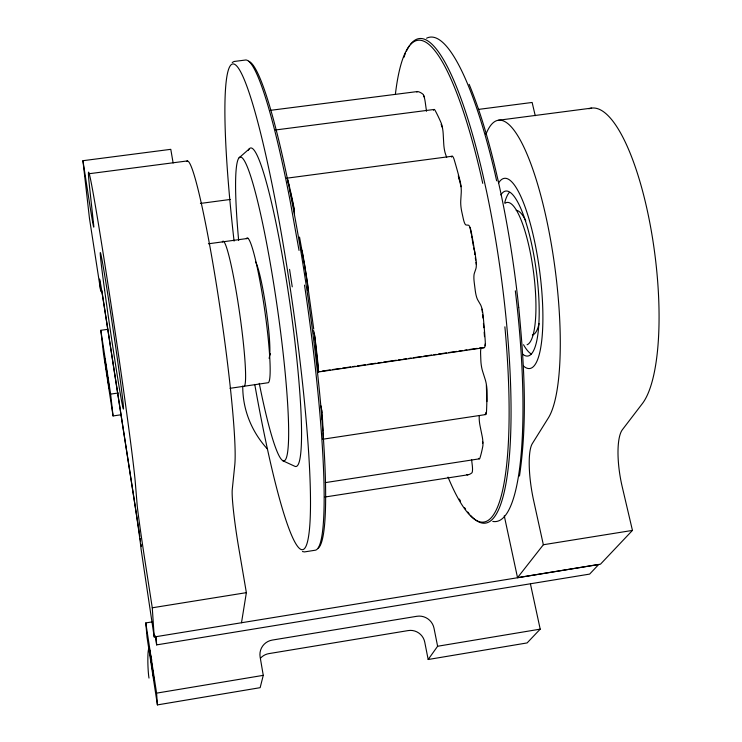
<?xml version="1.0" encoding="UTF-8"?>
<svg xmlns="http://www.w3.org/2000/svg" width="742" height="742" viewBox="0 0 742 742"><rect width="100%" height="100%" fill="white"/><g stroke="black" fill="none" stroke-linecap="round" stroke-linejoin="round"><path stroke-width="1.11" d="M317.975 372.011A10.286 1.28 81.7 0 0 318.337 370.147L318.299 367.865A10.286 1.28 81.7 0 0 318.077 364.981A195.591 22.112 81.9 0 0 317.186 356.596L316.955 354.481A195.591 22.112 81.9 0 0 315.74 343.806L314.209 333.149M315.471 342.618L315.229 339.493A10.332 1.289 81.8 0 0 313.597 330.515M104.733 358.488L109.297 388.901L104.77 358.497M485.815 414.398L485.936 412.431M317.845 372.057L484.072 347.692A10.165 2.18 81.9 0 0 485.11 345.716L485.287 343.435A10.165 2.18 81.9 0 0 485.203 340.569A193.504 37.759 82.2 0 0 484.591 332.24L484.415 330.144A193.504 37.759 82.2 0 0 483.496 319.552L483.088 315.276A10.212 2.198 82 0 0 482.254 309.989L481.79 308.078A10.212 2.198 82 0 0 480.445 304.572L477.727 299.889A10.23 2.198 82.2 0 1 475.27 290.66L474.231 282.498A10.23 2.198 82.3 0 1 474.323 273.362L475.872 268.836A10.258 2.207 82.4 0 0 475.789 258.197A193.504 37.759 82.2 0 0 471.393 232.58A10.258 2.198 82.6 0 0 470.224 228.007L469.686 226.69A10.258 2.198 82.6 0 0 468.387 225.188L466.032 224.974A10.23 2.18 82.7 0 1 463.342 218.964L461.719 211.516A10.221 2.17 82.8 0 1 460.745 200.776L461.246 192.605A10.203 2.152 82.9 0 0 459.984 180.575L459.038 176.948A193.504 37.759 82.2 0 0 456.645 168.165L456.163 166.449A193.504 37.759 82.2 0 0 454.215 159.753A10.156 2.124 83 0 0 452.945 156.775L452.444 156.302A10.156 2.124 83 0 0 451.424 157.063M482.708 443.289L482.819 440.869A9.729 1.994 81.2 0 0 482.077 435.814L480.074 425.954A9.813 2.031 81.3 0 1 479.267 416.03M519.474 476.039L519.53 475.696C527.775 420.018 524.065 363.376 518.76 307.605M241.493 622.761L246.372 592.654L238.609 547.114A48.276 3.376 81.3 0 1 232.237 489.766L234.704 465.716A157.174 11.158 81.7 0 0 217.063 288.666A157.174 11.158 81.7 0 0 186.761 161.339M260.767 657.931A14.321 14.219 17.6 0 1 268.845 653.628L408.221 630.57A14.265 13.857 40.8 0 1 424.739 642.09L428.171 659.508L437.613 646.254L434.014 628.214A14.794 14.348 39.3 0 0 416.874 616.287L272.268 640.077A14.868 14.729 16.9 0 0 260.127 657.004L263.262 675.35L260.154 687.676L157.415 704.9L147.018 637.146L145.794 622.928L152.546 621.833M461.06 186.715L459.15 179.054L459.465 178.089M308.041 288.146L304.183 262.278M474.741 251.723L474.787 254.469M504.263 515.801L517.526 577.675L543.348 544.749L632.444 530.409L622.158 486.529A46.959 13.273 80.6 0 1 622.371 429.72L642.312 403.657A152.806 43.824 82.6 0 0 650.79 228.007A152.806 43.824 82.6 0 0 588.907 108.786M632.444 530.409L600.501 564.161L517.526 577.675M530.456 584.019L540.204 629.142L527.117 642.924L428.171 659.508M239.109 157.796L249.238 148.919M232.227 62.504L234.11 61.475L245.073 60.083A247.578 26.851 81.9 0 1 290.131 200.859L299.026 250.416M157.415 704.9L156.59 693.139L263.262 675.35M437.613 646.254L540.204 629.142M173.127 162.999L170.79 149.327L82.937 160.699L89.448 218.296L100.726 291.17L99.706 281.802A42.73 0.677 81.5 0 1 104.14 305.611L133.532 495.424A43.973 0.723 81.5 0 1 141.091 549.275L154.215 636.979L598.692 564.514L589.649 574.095L156.636 644.891L155.226 635.746M154.215 636.979L152.277 607.791L246.372 592.654M325.339 482.615L479.276 458.844M324.977 497.019L467.803 474.824M322.807 439.218L485.398 414.611M107.636 329.337L100.819 330.301L103.565 354.157L113.053 415.947L120.807 414.806M113.053 415.947L110.632 394.104L118.247 393M317.604 371.761L319.885 371.427M322.167 371.093L330.144 369.924M332.425 369.59L340.411 368.422M342.683 368.088L350.669 366.919M352.951 366.585L355.223 366.251M357.505 365.917L365.491 364.749M367.763 364.415L375.749 363.246M378.03 362.912L381.444 362.402M383.725 362.068L396.265 360.232M398.547 359.898L400.828 359.564M403.11 359.23L406.523 358.729M408.805 358.395L411.087 358.061M413.368 357.727L421.345 356.559M423.626 356.225L431.603 355.056M433.885 354.722L436.166 354.388M438.448 354.055L446.424 352.886M448.706 352.552L456.682 351.383M458.964 351.04L462.387 350.539M464.668 350.205L466.941 349.872M469.222 349.538L477.208 348.369M479.48 348.035L484.072 347.692M230.039 388.316L268.344 382.696A73.226 7.086 81.8 0 0 263.586 302.532A73.226 7.086 81.8 0 0 246.344 238.683M208.409 243.793L248.171 238.377M286.913 178.173L452.212 156.228M200.396 203.438L230.27 199.459M498.42 120.26L591.615 108.109M88.762 173.776L187.411 160.921M275.56 129.971L434.181 109.464M478.367 109.417L532.135 102.461L535.232 115.678M270.255 110.363L417.449 91.544M302.458 551.547L304.508 551.909L315.239 550.221A247.578 26.851 81.9 0 0 304.517 285.113M282.674 460.68L294.76 466.254A160.884 16.927 81.9 0 0 281.635 252.039L279.771 241.994A160.884 16.927 81.9 0 0 248.366 150.264M485.342 343.843L485.11 345.716M426.502 111.281L425.259 102.285A9.683 1.901 83.3 0 0 424.127 96.85L423.441 95.022A9.683 1.901 83.3 0 0 422.755 94.049A193.504 37.759 82.2 0 0 421.002 92.871L420.575 92.629A193.504 37.759 82.2 0 0 418.469 91.739L417.644 91.526A9.572 1.855 83.3 0 0 416.948 92.212M486.854 401.58L486.335 384.245A10.026 2.124 81.5 0 0 485.203 379.477L482.625 371.334A10.082 2.143 81.7 0 1 480.862 360.742L480.593 353.461A10.1 2.152 81.7 0 1 481.762 347.701M441.128 124.387L442.436 127.615M469.148 84.319C482.012 115.576 490.842 148.326 498.262 181.252M446.684 157.415L445.552 154.206A10.054 2.078 83.1 0 1 443.744 143.948L443.197 133.838A9.998 2.041 83.2 0 0 441.073 122.773A193.504 37.759 82.2 0 0 435.109 110.41A9.906 2.003 83.3 0 0 433.968 109.501L433.597 109.89A9.906 2.003 83.3 0 0 433.439 110.252M424.127 96.85L423.626 95.282M458.278 175.845L459.15 179.054M287.915 181.298L288.87 185.417M498.281 181.428L500.117 189.655A242.448 50.224 82.3 0 1 518.741 307.54M496.63 180.798L494.97 173.331A244.424 50.4 82.2 0 0 426.576 38.213M482.736 183.348L481.104 175.928A243.088 48.545 82.2 0 0 395.365 94.457M543.348 544.749L533.628 500.479A47.265 11.037 80.7 0 1 532.357 443.549L548.357 417.932A153.807 36.46 82.4 0 0 546.019 216.97A153.807 36.46 82.4 0 0 485.834 134.543M290.066 190.573L294.082 209.263M470.02 227.479L471.216 233.915M471.615 236.058L472.014 238.201M299.527 237.05L301.799 249.692M301.92 250.481L304.007 262.622M472.218 239.276L473.331 245.76M473.702 247.921L474.073 250.082M149.847 651.504L149.263 648.415L154.113 680.535L149.847 651.504A16.036 1.094 74.6 0 0 150.895 656.531M475.297 257.808L475.65 260.034M475.993 262.251L476.336 264.477M82.937 160.699L89.17 200.897A46.134 0.77 81.6 0 0 93.52 223.537L89.736 188.644A158.241 2.894 81.6 0 1 106.598 275.393A158.241 2.894 81.6 0 1 135.165 480.835L137.112 504.374A48.601 0.872 81.4 0 0 145.144 561.842L152.277 607.791M101.756 290.456L139.821 536.271M140.173 538.562L140.526 540.844M141.063 544.276L141.416 546.566M289.565 269.374L292.246 286.839M100.819 330.301L110.632 394.104M145.794 622.928L156.59 693.139M308.199 289.055L313.727 329.105M486.529 385.413L486.659 386.341A10.026 2.124 81.5 0 1 486.993 391.275A193.504 37.759 82.2 0 1 486.511 411.318A9.943 2.087 81.4 0 1 484.925 414.379M471.597 459.669L472.246 465.086A9.377 1.855 81.1 0 1 472.524 469.538L472.45 470.92A9.377 1.855 81.1 0 1 471.847 472.867A193.504 37.759 82.2 0 1 467.423 474.88A9.266 1.809 81.1 0 1 466.792 474.49M315.331 342.275L318.337 370.147M482.059 309.145L482.402 312.484M482.625 314.719L482.968 318.058M483.432 323.419L483.812 327.704M484.174 332.064L484.507 336.655M321.638 409.899L321.842 412.84M156.135 636.608L156.636 644.891M322.084 416.893L322.26 420.028M482.903 442.009L482.949 442.761A9.729 1.994 81.2 0 1 482.773 446.452A193.504 37.759 82.2 0 1 481.901 450.626L481.679 451.618A193.504 37.759 82.2 0 1 480.473 456.274L479.963 458A9.627 1.957 81.1 0 1 478.59 458.38M108.944 387.055A15.23 1.159 89 0 1 108.425 382.195M108.369 381.407A15.23 1.159 89 0 1 108.184 377.975M148.984 678.077A16.092 1.503 88.2 0 1 147.908 655.826A16.092 1.503 88.2 0 1 149.847 651.495M151.776 660.139A16.036 1.094 74.6 0 1 151.322 658.293M286.783 178.21A10.267 1.243 82.4 0 1 288.323 181.818A195.591 22.112 81.9 0 1 289.899 188.644L290.298 190.388A195.591 22.112 81.9 0 1 292.274 199.348L293.062 203.03A10.323 1.261 82.3 0 1 294.537 214.317M323.085 431.195A195.591 22.112 81.9 0 0 322.306 415.928A10.138 1.243 81.5 0 0 320.906 405.791M323.15 432.809A195.591 22.112 81.9 0 1 323.262 435.981A10.054 1.224 81.4 0 1 323.132 438.772M300.853 248.273A10.379 1.289 82.1 0 1 301.335 248.895M301.716 249.85A10.379 1.289 82.1 0 1 303.098 255.86A195.591 22.112 81.9 0 1 307.318 281.812A10.379 1.298 82 0 1 308.134 290.697M470.428 515.254A244.535 49.018 82.2 0 0 510.366 441.258A244.535 49.018 82.2 0 0 486.418 190.759L482.931 174.982A244.535 49.018 82.2 0 0 410.326 44.529M469.074 513.696A244.535 49.018 82.2 0 1 467.71 512.008M465.661 509.235A244.535 49.018 82.2 0 1 464.511 507.574M460.494 501.091A244.535 49.018 82.2 0 1 459.344 499.051M403.824 57.496A244.535 49.018 82.2 0 1 405.577 52.988M406.468 51.022A244.535 49.018 82.2 0 1 409.695 45.392M515.328 290.818A244.424 50.4 82.2 0 1 492.799 521.431M504.885 326.814A243.088 48.545 82.2 0 1 448.02 477.097M259.264 383.345A153.52 15.22 81.8 0 0 288.165 447.046A153.52 15.22 81.8 0 0 269.096 256.537L267.343 246.975A153.52 15.22 81.8 0 0 240.9 157.091A153.52 15.22 81.8 0 0 238.655 240.427M254.756 384.412A245.583 24.978 81.8 0 0 308.672 535.705A245.583 24.978 81.8 0 0 278.881 219.743L275.913 203.818A245.583 24.978 81.8 0 0 231.272 64.647A245.583 24.978 81.8 0 0 234.073 241.113M248.635 61.234A246.335 26.925 81.9 0 1 291.884 201.203L294.899 217.174A246.335 26.925 81.9 0 1 318.281 548.106M255.48 261.731A49.714 4.916 81.8 0 1 263.122 290.614L263.66 293.563A49.714 4.916 81.8 0 1 269.058 358.303M270.468 353.609A48.796 4.851 81.8 0 1 270.357 354.806M504.885 203.401A71.909 17.001 82.4 0 1 532.45 264.597A71.909 17.001 82.4 0 1 527.098 344.733M222.322 241.957A73.347 6.149 81.8 0 1 238.572 306.056A73.347 6.149 81.8 0 1 244.303 386.22M267.556 449.17A97.406 91.989 14.5 0 1 242.764 386.007M498.596 182.986A95.931 22.696 82.4 0 1 539.406 269.216A95.931 22.696 82.4 0 1 523.667 366.186M500.859 194.923A83.243 19.691 82.4 0 1 536.16 269.856A83.243 19.691 82.4 0 1 522.674 354.166M531.337 354.045A83.197 20.006 82.4 0 1 523.518 344.733M504.764 202.473A83.197 20.006 82.4 0 1 509.244 192.512M516.219 210.357A62.847 15.109 82.4 0 1 525.753 220.745M539.044 323.549A62.847 15.109 82.4 0 1 532.376 334.948M104.585 289.862A78.902 1.438 81.6 0 0 123.469 408.981A78.902 1.438 81.6 0 0 107.729 294.064A78.902 1.438 81.6 0 0 104.585 289.862"/></g></svg>
